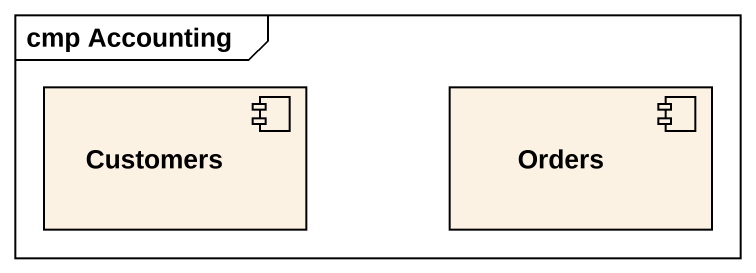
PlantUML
@startuml
mainframe cmp Accounting
component Customers
component Orders
@enduml
